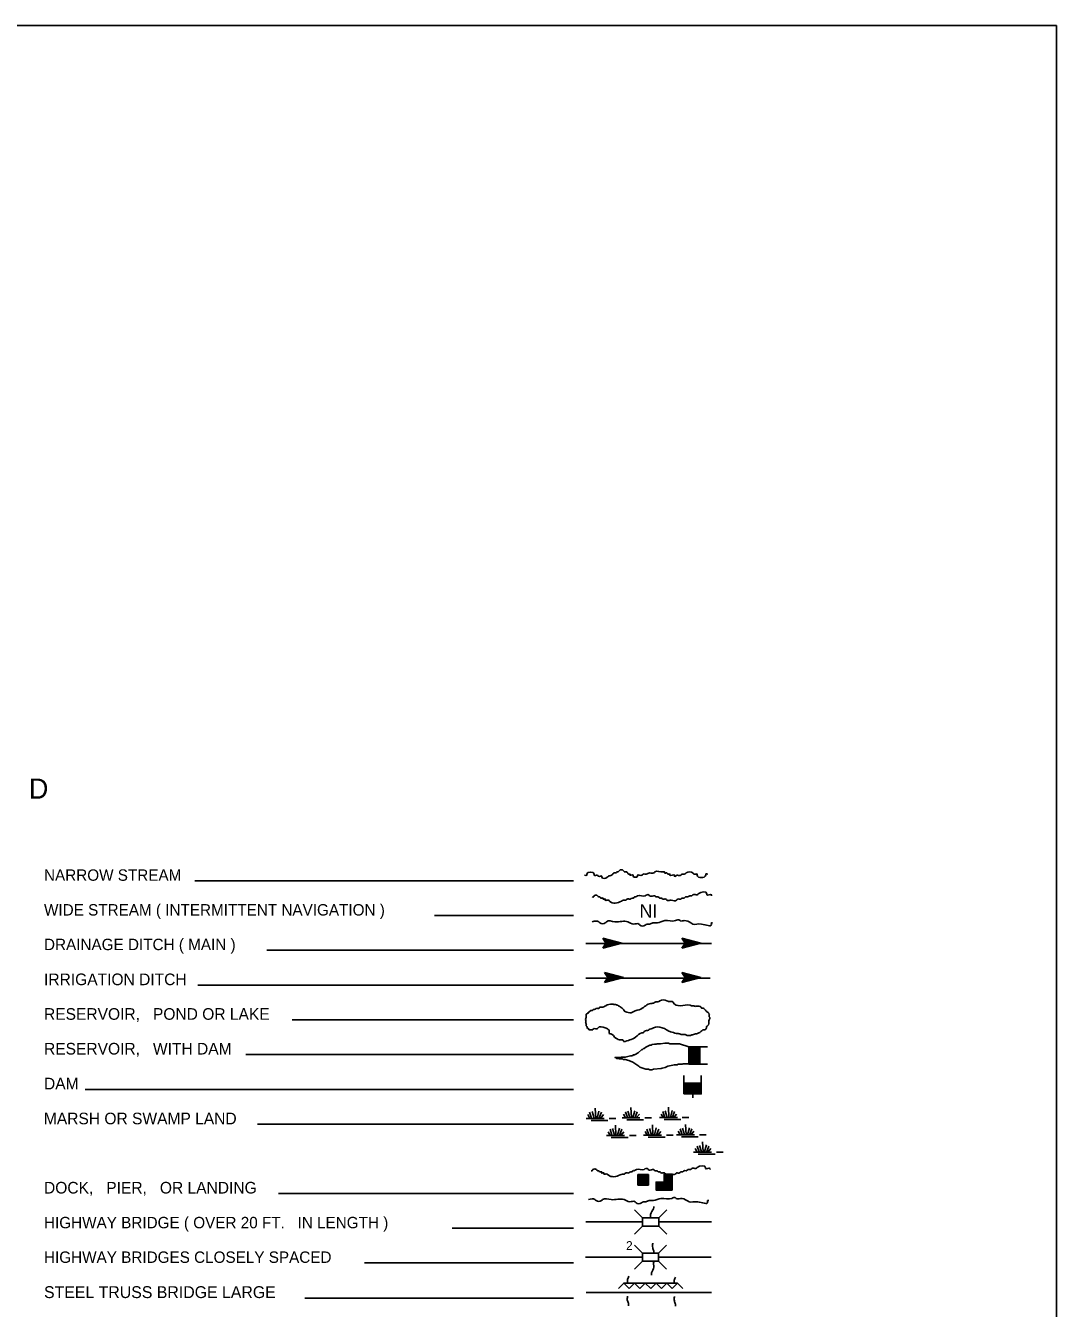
# Model space of a CAD drawing. Extents: x 1989549 to 2353218, y 16533709 to 16909437.
# Drawn here: x 2312195 to 2350579, y 16665611 to 16713365 of the extents above; entities that cross this region are included whole.
import ezdxf

# ---------------------------------------------------------------- set-up
doc = ezdxf.new("R2010")
doc.units = 0
doc.layers.add('L12', color=7, linetype='Continuous')
doc.layers.add('L23', color=7, linetype='Continuous')

msp = doc.modelspace()

# ---------------------------------------------------------------- linework, layer by layer
at = {"layer": 'L12'}
for p, q in [((2333054, 16668830), (2335171, 16668830)), ((2335773, 16668830), (2337732, 16668830)), ((2333049, 16667520), (2335166, 16667520)), ((2335762, 16667520), (2337721, 16667520)), ((2333064, 16666200), (2337737, 16666200))]:
    msp.add_line(p, q, dxfattribs=at)
at = {"layer": 'L23'}
for p, q in [((2076612, 16713365), (2350579, 16713365)), ((2350579, 16713365), (2350579, 16540397)), ((2318497, 16681529), (2332600, 16681529)), ((2327415, 16680235), (2332600, 16680235)), ((2334395, 16679211), (2333687, 16679396)), ((2333687, 16679396), (2333804, 16679211)), ((2337341, 16679211), (2336628, 16679396)), ((2336628, 16679396), (2336750, 16679211)), ((2321174, 16678947), (2332600, 16678947)), ((2333054, 16679195), (2337732, 16679195)), ((2334395, 16679211), (2333687, 16679021)), ((2333687, 16679021), (2333804, 16679211)), ((2334289, 16679195), (2333730, 16679052)), ((2334316, 16679221), (2333740, 16679364)), ((2334215, 16679206), (2333740, 16679068)), ((2334237, 16679221), (2333746, 16679343)), ((2334131, 16679195), (2333756, 16679111)), ((2334147, 16679221), (2333782, 16679311)), ((2334057, 16679206), (2333782, 16679147)), ((2333930, 16679195), (2333788, 16679163)), ((2334057, 16679227), (2333798, 16679269)), ((2334395, 16679211), (2333804, 16679211)), ((2333946, 16679221), (2333814, 16679243)), ((2333856, 16679221), (2333814, 16679227)), ((2333888, 16679195), (2333814, 16679195)), ((2334078, 16679211), (2333888, 16679211)), ((2334015, 16679211), (2333888, 16679211)), ((2337341, 16679211), (2336628, 16679021)), ((2336628, 16679021), (2336750, 16679211)), ((2337230, 16679195), (2336671, 16679052)), ((2337257, 16679221), (2336681, 16679364)), ((2337156, 16679206), (2336681, 16679068)), ((2337183, 16679221), (2336686, 16679343)), ((2337072, 16679195), (2336697, 16679111)), ((2337088, 16679221), (2336723, 16679311)), ((2336998, 16679206), (2336723, 16679147)), ((2336871, 16679195), (2336729, 16679163)), ((2336998, 16679227), (2336739, 16679269)), ((2337341, 16679211), (2336750, 16679211)), ((2336887, 16679221), (2336755, 16679243)), ((2336797, 16679221), (2336755, 16679227)), ((2336829, 16679195), (2336755, 16679195)), ((2337024, 16679211), (2336829, 16679211)), ((2336956, 16679211), (2336829, 16679211)), ((2334464, 16677928), (2333756, 16678113)), ((2333756, 16678113), (2333872, 16677928)), ((2334379, 16677938), (2333804, 16678081)), ((2334305, 16677938), (2333814, 16678060)), ((2334215, 16677938), (2333846, 16678028)), ((2334120, 16677944), (2333862, 16677986)), ((2334015, 16677938), (2333883, 16677959)), ((2337341, 16677928), (2336628, 16678113)), ((2336628, 16678113), (2336750, 16677928)), ((2337257, 16677938), (2336681, 16678081)), ((2337183, 16677938), (2336686, 16678060)), ((2337088, 16677938), (2336723, 16678028)), ((2336998, 16677944), (2336739, 16677986)), ((2336887, 16677938), (2336755, 16677959)), ((2318613, 16677643), (2332600, 16677643)), ((2333054, 16677901), (2337690, 16677901)), ((2334464, 16677928), (2333756, 16677738)), ((2333756, 16677738), (2333872, 16677928)), ((2334358, 16677912), (2333798, 16677769)), ((2334279, 16677922), (2333804, 16677785)), ((2334200, 16677912), (2333825, 16677827)), ((2334120, 16677922), (2333846, 16677859)), ((2333999, 16677912), (2333856, 16677880)), ((2334464, 16677928), (2333872, 16677928)), ((2333920, 16677938), (2333883, 16677944)), ((2333957, 16677912), (2333883, 16677912)), ((2334147, 16677928), (2333957, 16677928)), ((2334078, 16677928), (2333957, 16677928)), ((2337341, 16677928), (2336628, 16677738)), ((2336628, 16677738), (2336750, 16677928)), ((2337230, 16677912), (2336671, 16677769)), ((2337156, 16677922), (2336681, 16677785)), ((2337072, 16677912), (2336697, 16677827)), ((2336998, 16677922), (2336723, 16677859)), ((2336871, 16677912), (2336729, 16677880)), ((2337341, 16677928), (2336750, 16677928)), ((2336797, 16677938), (2336755, 16677944)), ((2336829, 16677912), (2336755, 16677912)), ((2337024, 16677928), (2336829, 16677928)), ((2336956, 16677928), (2336829, 16677928)), ((2322124, 16676354), (2332600, 16676354)), ((2336898, 16675351), (2337589, 16675351)), ((2336898, 16675351), (2337299, 16674955)), ((2336898, 16675319), (2337299, 16674918)), ((2336898, 16675288), (2337299, 16674886)), ((2336898, 16675245), (2337299, 16674844)), ((2336898, 16675214), (2337299, 16674812)), ((2336898, 16675177), (2337299, 16674781)), ((2336898, 16675145), (2337299, 16674744)), ((2336898, 16675103), (2337299, 16674701)), ((2336929, 16675351), (2337299, 16674987)), ((2336966, 16675351), (2337299, 16675029)), ((2337003, 16675351), (2337299, 16675071)), ((2337040, 16675351), (2337299, 16675103)), ((2337072, 16675351), (2337299, 16675134)), ((2337114, 16675351), (2337299, 16675171)), ((2337156, 16675351), (2337299, 16675214)), ((2337188, 16675351), (2337299, 16675245)), ((2337220, 16675351), (2337299, 16675277)), ((2337257, 16675351), (2337299, 16675314)), ((2320398, 16675061), (2332600, 16675061)), ((2336898, 16675071), (2337262, 16674701)), ((2336898, 16675034), (2337230, 16674701)), ((2336898, 16674997), (2337199, 16674701)), ((2336898, 16674955), (2337156, 16674701)), ((2336898, 16674918), (2337125, 16674701)), ((2336898, 16674886), (2337082, 16674701)), ((2336898, 16674855), (2337046, 16674701)), ((2336898, 16674812), (2337003, 16674701)), ((2336898, 16674781), (2336972, 16674701)), ((2336898, 16674744), (2336940, 16674701)), ((2336898, 16674712), (2336903, 16674701)), ((2337299, 16674701), (2337589, 16674701)), ((2336708, 16673593), (2336708, 16674284)), ((2337357, 16673994), (2337357, 16674284)), ((2314416, 16673762), (2332600, 16673762)), ((2336708, 16673593), (2337104, 16673994)), ((2336708, 16673630), (2337072, 16673994)), ((2336708, 16673661), (2337030, 16673994)), ((2336708, 16673703), (2336987, 16673994)), ((2336708, 16673735), (2336956, 16673994)), ((2336708, 16673772), (2336924, 16673994)), ((2336708, 16673809), (2336887, 16673994)), ((2336708, 16673851), (2336845, 16673994)), ((2336708, 16673888), (2336813, 16673994)), ((2336708, 16673920), (2336781, 16673994)), ((2336708, 16673952), (2336750, 16673994)), ((2336739, 16673593), (2337141, 16673994)), ((2336771, 16673593), (2337172, 16673994)), ((2336813, 16673593), (2337214, 16673994)), ((2336845, 16673593), (2337246, 16673994)), ((2336882, 16673593), (2337283, 16673994)), ((2336914, 16673593), (2337315, 16673994)), ((2336956, 16673593), (2337357, 16673994)), ((2336987, 16673593), (2337357, 16673962)), ((2337024, 16673593), (2337357, 16673931)), ((2337061, 16673593), (2337357, 16673894)), ((2337104, 16673593), (2337357, 16673851)), ((2337141, 16673593), (2337357, 16673820)), ((2337172, 16673593), (2337357, 16673777)), ((2337204, 16673593), (2337357, 16673746)), ((2337246, 16673593), (2337357, 16673703)), ((2337283, 16673593), (2337357, 16673672)), ((2337046, 16673445), (2337046, 16673593)), ((2337315, 16673593), (2337357, 16673635)), ((2337346, 16673593), (2337357, 16673603)), ((2333207, 16672684), (2333133, 16672822)), ((2333270, 16672695), (2333196, 16672911)), ((2333365, 16672695), (2333291, 16672938)), ((2333423, 16672695), (2333408, 16673070)), ((2333482, 16672695), (2333545, 16672954)), ((2333545, 16672679), (2333640, 16672911)), ((2333614, 16672695), (2333714, 16672822)), ((2334406, 16672705), (2335071, 16672705)), ((2334538, 16672705), (2334464, 16672837)), ((2334606, 16672711), (2334532, 16672927)), ((2334696, 16672711), (2334622, 16672954)), ((2334754, 16672711), (2334738, 16673086)), ((2334812, 16672711), (2334881, 16672969)), ((2334881, 16672695), (2334970, 16672927)), ((2334949, 16672711), (2335050, 16672837)), ((2335256, 16672705), (2335504, 16672705)), ((2335799, 16672711), (2336465, 16672711)), ((2335931, 16672711), (2335858, 16672843)), ((2335995, 16672721), (2335921, 16672938)), ((2336090, 16672721), (2336016, 16672959)), ((2336148, 16672721), (2336132, 16673096)), ((2336206, 16672721), (2336275, 16672980)), ((2336275, 16672705), (2336364, 16672938)), ((2336338, 16672721), (2336438, 16672843)), ((2336650, 16672711), (2336898, 16672711)), ((2320831, 16672463), (2332600, 16672463)), ((2333070, 16672684), (2333740, 16672684)), ((2333249, 16672610), (2333872, 16672610)), ((2333920, 16672684), (2334173, 16672684)), ((2334031, 16672061), (2333957, 16672278)), ((2334120, 16672061), (2334046, 16672304)), ((2334178, 16672061), (2334163, 16672436)), ((2334237, 16672061), (2334305, 16672320)), ((2334305, 16672045), (2334395, 16672278)), ((2334580, 16672626), (2335208, 16672626)), ((2335403, 16672072), (2335330, 16672288)), ((2335498, 16672072), (2335425, 16672309)), ((2335557, 16672072), (2335541, 16672447)), ((2335615, 16672072), (2335678, 16672331)), ((2335678, 16672051), (2335773, 16672288)), ((2335974, 16672637), (2336597, 16672637)), ((2336639, 16672077), (2336565, 16672294)), ((2336729, 16672077), (2336655, 16672320)), ((2336787, 16672077), (2336771, 16672452)), ((2336845, 16672077), (2336914, 16672336)), ((2336914, 16672061), (2337003, 16672294)), ((2333830, 16672051), (2334495, 16672051)), ((2333962, 16672051), (2333888, 16672188)), ((2334004, 16671977), (2334633, 16671977)), ((2334374, 16672061), (2334474, 16672188)), ((2334680, 16672051), (2334928, 16672051)), ((2335208, 16672061), (2335873, 16672061)), ((2335340, 16672061), (2335266, 16672193)), ((2335382, 16671987), (2336005, 16671987)), ((2335747, 16672072), (2335847, 16672193)), ((2336058, 16672061), (2336306, 16672061)), ((2336438, 16672072), (2337104, 16672072)), ((2336570, 16672072), (2336496, 16672204)), ((2336613, 16671993), (2337241, 16671993)), ((2336982, 16672077), (2337082, 16672204)), ((2337288, 16672072), (2337537, 16672072)), ((2337420, 16671438), (2337405, 16671813)), ((2337072, 16671428), (2337737, 16671428)), ((2337204, 16671428), (2337130, 16671560)), ((2337273, 16671438), (2337199, 16671655)), ((2337246, 16671354), (2337874, 16671354)), ((2337362, 16671438), (2337288, 16671676)), ((2337478, 16671438), (2337547, 16671697)), ((2337547, 16671417), (2337637, 16671655)), ((2337616, 16671438), (2337716, 16671560)), ((2337922, 16671428), (2338170, 16671428)), ((2334997, 16670203), (2335388, 16670593)), ((2334997, 16670551), (2335039, 16670593)), ((2334997, 16670519), (2335071, 16670593)), ((2334997, 16670488), (2335108, 16670593)), ((2334997, 16670461), (2335139, 16670593)), ((2334997, 16670414), (2335182, 16670593)), ((2334997, 16670377), (2335213, 16670593)), ((2334997, 16670345), (2335245, 16670593)), ((2334997, 16670313), (2335282, 16670593)), ((2334997, 16670271), (2335324, 16670593)), ((2334997, 16670234), (2335356, 16670593)), ((2335029, 16670203), (2335388, 16670562)), ((2335066, 16670203), (2335388, 16670530)), ((2335108, 16670203), (2335388, 16670488)), ((2335139, 16670203), (2335388, 16670451)), ((2335171, 16670203), (2335388, 16670419)), ((2335208, 16670203), (2335388, 16670387)), ((2335256, 16670203), (2335388, 16670345)), ((2335282, 16670203), (2335388, 16670314)), ((2335990, 16670013), (2335689, 16670313)), ((2336021, 16670013), (2335720, 16670313)), ((2336058, 16670013), (2335762, 16670313)), ((2336095, 16670013), (2335799, 16670313)), ((2336132, 16670013), (2335831, 16670313)), ((2336164, 16670013), (2335863, 16670313)), ((2336206, 16670013), (2335905, 16670313)), ((2336238, 16670013), (2335937, 16670313)), ((2336275, 16670292), (2335974, 16670593)), ((2336275, 16670261), (2335974, 16670562)), ((2336275, 16670218), (2335974, 16670519)), ((2336275, 16670187), (2335974, 16670488)), ((2336275, 16670155), (2335974, 16670451)), ((2336275, 16670118), (2335974, 16670419)), ((2336275, 16670076), (2335974, 16670377)), ((2336275, 16670044), (2335974, 16670345)), ((2336275, 16670013), (2335974, 16670313)), ((2336275, 16670329), (2335990, 16670609)), ((2336275, 16670361), (2336021, 16670609)), ((2336264, 16670414), (2336063, 16670609)), ((2336275, 16670435), (2336095, 16670609)), ((2336275, 16670472), (2336132, 16670609)), ((2336275, 16670504), (2336164, 16670609)), ((2336275, 16670546), (2336206, 16670609)), ((2336275, 16670577), (2336238, 16670609)), ((2321612, 16669886), (2332600, 16669886)), ((2335314, 16670203), (2335388, 16670277)), ((2335345, 16670203), (2335388, 16670245)), ((2335958, 16670013), (2335673, 16670292)), ((2335916, 16670013), (2335673, 16670261)), ((2335879, 16670013), (2335673, 16670218)), ((2335847, 16670002), (2335673, 16670187)), ((2335815, 16670013), (2335673, 16670155)), ((2335778, 16670013), (2335673, 16670118)), ((2335731, 16670013), (2335673, 16670076)), ((2335704, 16670002), (2335673, 16670044)), ((2335171, 16668978), (2334870, 16669279)), ((2335171, 16668978), (2335171, 16668677)), ((2335171, 16668978), (2335773, 16668978)), ((2335773, 16668978), (2336074, 16669279)), ((2335773, 16668978), (2335773, 16668677)), ((2328080, 16668592), (2332600, 16668592)), ((2335171, 16668677), (2334870, 16668376)), ((2335171, 16668677), (2335773, 16668677)), ((2335773, 16668677), (2336074, 16668376)), ((2335166, 16667668), (2334865, 16667969)), ((2335762, 16667668), (2336063, 16667969)), ((2335166, 16667668), (2335166, 16667367)), ((2335166, 16667668), (2335762, 16667668)), ((2335762, 16667668), (2335762, 16667367)), ((2324812, 16667304), (2332600, 16667304)), ((2335166, 16667367), (2334865, 16667071)), ((2335166, 16667367), (2335762, 16667367)), ((2335762, 16667367), (2336063, 16667071)), ((2334274, 16666353), (2334474, 16666554)), ((2334464, 16666554), (2336470, 16666554)), ((2334474, 16666554), (2334675, 16666353)), ((2334675, 16666353), (2334870, 16666554)), ((2334870, 16666554), (2335071, 16666353)), ((2335071, 16666353), (2335271, 16666554)), ((2335271, 16666554), (2335472, 16666353)), ((2335472, 16666353), (2335673, 16666554)), ((2335673, 16666554), (2335873, 16666353)), ((2335873, 16666353), (2336074, 16666554)), ((2336074, 16666554), (2336275, 16666353)), ((2336275, 16666353), (2336470, 16666554)), ((2336470, 16666554), (2336671, 16666353)), ((2322589, 16665994), (2332600, 16665994))]:
    msp.add_line(p, q, dxfattribs=at)
for points in [[(2336898, 16675351), (2336539, 16675462), (2336180, 16675462), (2336137, 16675488), (2335995, 16675488), (2335831, 16675462), (2335715, 16675462), (2335673, 16675446), (2335615, 16675446), (2335530, 16675430), (2335488, 16675404), (2335446, 16675404), (2335287, 16675330), (2335229, 16675288), (2335208, 16675288), (2335171, 16675245), (2335145, 16675245), (2335007, 16675119), (2334891, 16675061), (2334865, 16675045), (2334823, 16675045), (2334791, 16675018), (2334722, 16675018), (2334522, 16674960), (2334379, 16674960), (2334363, 16674944), (2334279, 16674944), (2334142, 16674944), (2334163, 16674944), (2334200, 16674918), (2334279, 16674918), (2334305, 16674902), (2334421, 16674902), (2334448, 16674876), (2334479, 16674876), (2334522, 16674876), (2334664, 16674844), (2334807, 16674781), (2335029, 16674622), (2335066, 16674596), (2335287, 16674522), (2335388, 16674522), (2335446, 16674496), (2335514, 16674496), (2335572, 16674522), (2335858, 16674538), (2335900, 16674559), (2336016, 16674580), (2336116, 16674622), (2336354, 16674680), (2336454, 16674680), (2336496, 16674701), (2336639, 16674701), (2336681, 16674717), (2336903, 16674717)], [(2336898, 16675351), (2336898, 16674712)], [(2336898, 16674712), (2336898, 16674701), (2337299, 16674701), (2337299, 16675351)], [(2337346, 16673593), (2337357, 16673593), (2337357, 16673994), (2336708, 16673994)], [(2336708, 16673593), (2337346, 16673593)]]:
    msp.add_lwpolyline(points, dxfattribs=at)
for points in [[(2334997, 16670203), (2334997, 16670593), (2335388, 16670593), (2335388, 16670203)], [(2335974, 16670013), (2335673, 16670013), (2335673, 16670313), (2335974, 16670313)], [(2336275, 16670313), (2335974, 16670313), (2335974, 16670609), (2336275, 16670609)], [(2336275, 16670013), (2335974, 16670013), (2335974, 16670313), (2336275, 16670313)]]:
    msp.add_lwpolyline(points, close=True, dxfattribs=at)
for points in [[(2333006, 16681735), (2333091, 16681735), (2333091, 16681777), (2333371, 16681777), (2333371, 16681735), (2333487, 16681735), (2333529, 16681698), (2333656, 16681698), (2333656, 16681661), (2333856, 16681661), (2333899, 16681698), (2334015, 16681735), (2334099, 16681819), (2334142, 16681819), (2334178, 16681819), (2334215, 16681862), (2334258, 16681862), (2334295, 16681904), (2334464, 16681904), (2334495, 16681862), (2334580, 16681862), (2334664, 16681777), (2334706, 16681777), (2334706, 16681735), (2334738, 16681735), (2334823, 16681735), (2334823, 16681698), (2334981, 16681698), (2334981, 16681735), (2335145, 16681735), (2335187, 16681777), (2335266, 16681777), (2335303, 16681777), (2335430, 16681819), (2335588, 16681819), (2335630, 16681862), (2335947, 16681862), (2335990, 16681862), (2335990, 16681819), (2336074, 16681819), (2336116, 16681777), (2336190, 16681777), (2336190, 16681735), (2336354, 16681735), (2336354, 16681698), (2336396, 16681698), (2336438, 16681735), (2336470, 16681735), (2336597, 16681735), (2336639, 16681777), (2336713, 16681777), (2336797, 16681819), (2337040, 16681819), (2337082, 16681777), (2337199, 16681777), (2337199, 16681735), (2337521, 16681735), (2337521, 16681777), (2337605, 16681777)], [(2333297, 16680927), (2333339, 16680927), (2333371, 16680969), (2333497, 16680969), (2333540, 16680927), (2333582, 16680927), (2333614, 16680885), (2333698, 16680885), (2333698, 16680848), (2333782, 16680848), (2333782, 16680806), (2333825, 16680806), (2333899, 16680806), (2333941, 16680769), (2334379, 16680769), (2334464, 16680806), (2334548, 16680806), (2334590, 16680848), (2334706, 16680848), (2334791, 16680885), (2334833, 16680885), (2334865, 16680927), (2334907, 16680927), (2334986, 16680969), (2335271, 16680969), (2335345, 16681011), (2335388, 16681011), (2335430, 16680969), (2335588, 16680969), (2335630, 16680969), (2335673, 16680927), (2335757, 16680927), (2335799, 16680885), (2335873, 16680885), (2335916, 16680848), (2336037, 16680848), (2336074, 16680806), (2336195, 16680806), (2336238, 16680806), (2336438, 16680806), (2336481, 16680848), (2336597, 16680848), (2336639, 16680885), (2336723, 16680885), (2336766, 16680927), (2336840, 16680927), (2336924, 16680969), (2336966, 16680969), (2337003, 16680969), (2337046, 16681011), (2337204, 16681011), (2337246, 16681043), (2337563, 16681043), (2337563, 16681011), (2337647, 16681011), (2337732, 16681011), (2337732, 16680969)], [(2333297, 16680003), (2333540, 16680003), (2333582, 16679961), (2333782, 16679961), (2333825, 16680003), (2334142, 16680003), (2334622, 16680003), (2334833, 16679918), (2335029, 16679918), (2335071, 16679876), (2335271, 16679876), (2335345, 16679918), (2335430, 16679918), (2335557, 16679961), (2335715, 16679961), (2335995, 16680045), (2336396, 16680045), (2336481, 16680077), (2336523, 16680077), (2336565, 16680045), (2336723, 16680045), (2336966, 16679961), (2337046, 16679918), (2337362, 16679918), (2337732, 16679918), (2337732, 16679961), (2337774, 16679961)], [(2333782, 16676053), (2333841, 16676027), (2333920, 16675953), (2333920, 16675884), (2333957, 16675826), (2333983, 16675826), (2334178, 16675668), (2334221, 16675647), (2334305, 16675604), (2334448, 16675589), (2334448, 16675567), (2334648, 16675589), (2334691, 16675604), (2334907, 16675710), (2335145, 16675868), (2335208, 16675884), (2335245, 16675926), (2335388, 16675969), (2335446, 16676011), (2335530, 16676027), (2335572, 16676053), (2335900, 16676053), (2336058, 16675985), (2336153, 16675926), (2336211, 16675911), (2336422, 16675847), (2336565, 16675826), (2336597, 16675810), (2336723, 16675810), (2336782, 16675789), (2337003, 16675789), (2337061, 16675810), (2337146, 16675826), (2337220, 16675847), (2337304, 16675884), (2337463, 16675985), (2337489, 16675985), (2337547, 16676053), (2337563, 16676111), (2337589, 16676127), (2337632, 16676212), (2337647, 16676354), (2337674, 16676439), (2337647, 16676470), (2337647, 16676576), (2337632, 16676576), (2337632, 16676597), (2337589, 16676634), (2337563, 16676655), (2337489, 16676734), (2337405, 16676792), (2337362, 16676792), (2337346, 16676819), (2337162, 16676856), (2337125, 16676856), (2337082, 16676877), (2336982, 16676877), (2336940, 16676893), (2336565, 16676877), (2336312, 16676993), (2336296, 16677020), (2336238, 16677035), (2336137, 16677035), (2336074, 16677062), (2335815, 16677062), (2335773, 16677035), (2335689, 16677020), (2335657, 16677020), (2335615, 16676993), (2335472, 16676961), (2335287, 16676877), (2335108, 16676755), (2334823, 16676655), (2334791, 16676634), (2334580, 16676634), (2334479, 16676697), (2334464, 16676734), (2334406, 16676792), (2334337, 16676835), (2334305, 16676856), (2334279, 16676877), (2334163, 16676919), (2334041, 16676935), (2333798, 16676877), (2333656, 16676819), (2333571, 16676819), (2333555, 16676792), (2333439, 16676777), (2333371, 16676734), (2333328, 16676734), (2333313, 16676713), (2333270, 16676697), (2333228, 16676697), (2333196, 16676655), (2333170, 16676655), (2333154, 16676613), (2333112, 16676597)], [(2333112, 16676597), (2333112, 16676576), (2333091, 16676576), (2333070, 16676439), (2333054, 16676396), (2333054, 16676254), (2333054, 16676212), (2333070, 16676212), (2333070, 16676127), (2333091, 16676111), (2333091, 16676085), (2333112, 16676085), (2333112, 16676053), (2333133, 16676027), (2333154, 16676027), (2333170, 16676011), (2333170, 16675985), (2333196, 16675985), (2333313, 16675985), (2333328, 16676011), (2333497, 16676027), (2333513, 16676053), (2333782, 16676053)], [(2333249, 16670736), (2333291, 16670736), (2333323, 16670778), (2333450, 16670778), (2333487, 16670736), (2333529, 16670736), (2333566, 16670694), (2333645, 16670694), (2333645, 16670651), (2333730, 16670651), (2333730, 16670609), (2333772, 16670609), (2333846, 16670609), (2333888, 16670577), (2334332, 16670577), (2334416, 16670609), (2334495, 16670609), (2334538, 16670651), (2334654, 16670651), (2334738, 16670694), (2334780, 16670694), (2334812, 16670736), (2334854, 16670736), (2334939, 16670778), (2335224, 16670778), (2335298, 16670820), (2335340, 16670820), (2335382, 16670778), (2335541, 16670778), (2335583, 16670778), (2335620, 16670736), (2335704, 16670736), (2335747, 16670694), (2335821, 16670694), (2335863, 16670651), (2335990, 16670651), (2336021, 16670609), (2336148, 16670609), (2336190, 16670609), (2336391, 16670609), (2336433, 16670651), (2336549, 16670651), (2336591, 16670694), (2336671, 16670694), (2336713, 16670736), (2336787, 16670736), (2336871, 16670778), (2336914, 16670778), (2336956, 16670778), (2336998, 16670820), (2337156, 16670820), (2337199, 16670852), (2337515, 16670852), (2337515, 16670820), (2337595, 16670820), (2337679, 16670820), (2337679, 16670778)], [(2333154, 16669659), (2333397, 16669659), (2333439, 16669622), (2333640, 16669622), (2333682, 16669659), (2333999, 16669659), (2334479, 16669659), (2334691, 16669580), (2334891, 16669580), (2334928, 16669537), (2335129, 16669537), (2335208, 16669580), (2335287, 16669580), (2335414, 16669622), (2335572, 16669622), (2335858, 16669701), (2336254, 16669701), (2336338, 16669738), (2336380, 16669738), (2336422, 16669701), (2336581, 16669701), (2336824, 16669622), (2336903, 16669580), (2337220, 16669580), (2337589, 16669580), (2337589, 16669622), (2337632, 16669622)], [(2335462, 16668988), (2335462, 16669036), (2335546, 16669279), (2335588, 16669363), (2335588, 16669405)], [(2335588, 16667679), (2335588, 16667742), (2335546, 16667869), (2335546, 16668027), (2335546, 16668038)], [(2335504, 16666844), (2335504, 16666934), (2335588, 16667145), (2335588, 16667346), (2335615, 16667367)], [(2334606, 16666570), (2334606, 16666659), (2334664, 16666813)], [(2336349, 16666570), (2336349, 16666659), (2336396, 16666776)], [(2334648, 16665704), (2334648, 16665767), (2334606, 16665894), (2334606, 16666052), (2334606, 16666063)], [(2336396, 16665693), (2336396, 16665762), (2336354, 16665889), (2336354, 16666042), (2336354, 16666052)]]:
    msp.add_spline(points, degree=3, dxfattribs=at)

# ---------------------------------------------------------------- texts
for s, height, p in [('L  E  G  E  N  D', 749.98, (2306131, 16684586)), ('NARROW STREAM', 425.01, (2312879, 16681529)), ('WIDE STREAM ( INTERMITTENT NAVIGATION )', 425.01, (2312879, 16680235)), ('NI', 500, (2335055, 16680156)), ('DRAINAGE DITCH ( MAIN )', 425.01, (2312879, 16678947)), ('IRRIGATION DITCH', 433.31, (2312879, 16677643)), ('RESERVOIR,   POND OR LAKE', 433.31, (2312879, 16676354)), ('RESERVOIR,   WITH DAM', 433.31, (2312879, 16675061)), ('DAM', 433.3, (2312879, 16673762)), ('MARSH OR SWAMP LAND', 433.31, (2312874, 16672463)), ('DOCK,   PIER,   OR LANDING', 433.31, (2312879, 16669886)), ('HIGHWAY BRIDGE ( OVER 20 FT.   IN LENGTH )', 425.01, (2312879, 16668592)), ('2', 333, (2334553, 16667779)), ('HIGHWAY BRIDGES CLOSELY SPACED', 425.01, (2312879, 16667304)), ('STEEL TRUSS BRIDGE LARGE', 441.61, (2312879, 16665994))]:
    msp.add_text(s, height=height, dxfattribs=at).set_placement(p)

doc.saveas('drawing.dxf')
